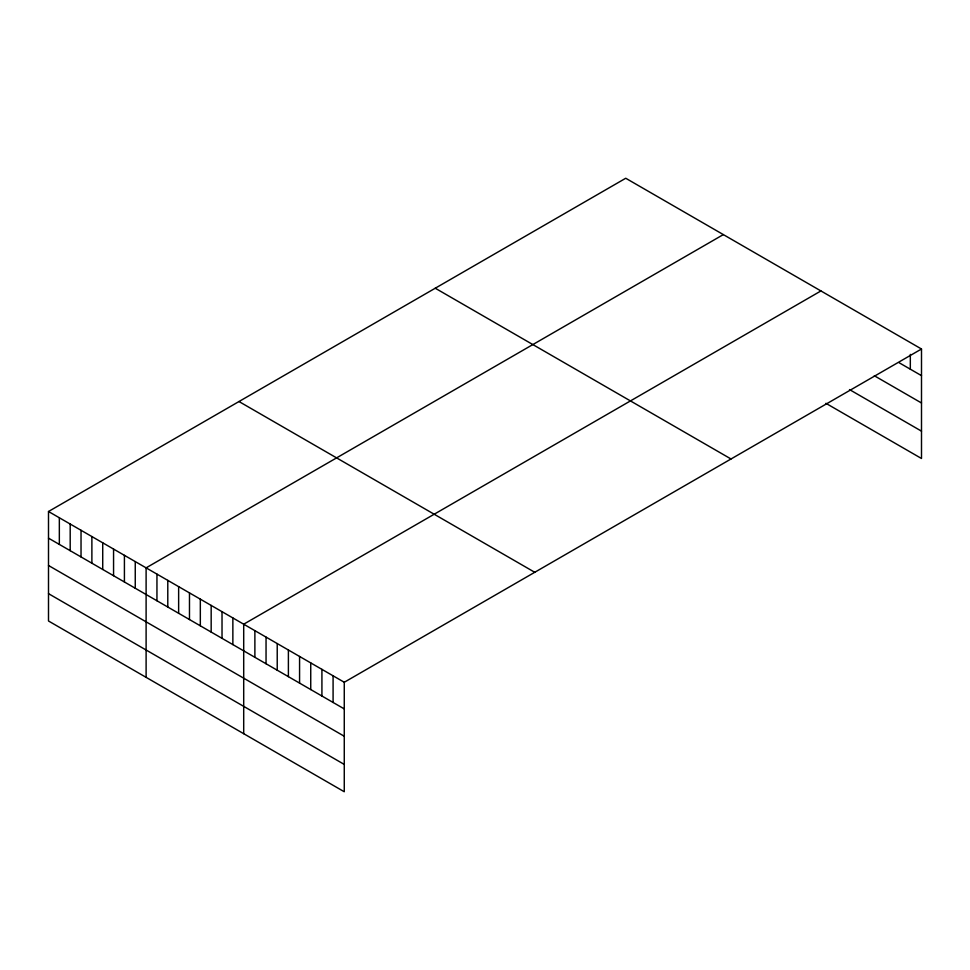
<?xml version="1.0" encoding="UTF-8"?>
<svg xmlns="http://www.w3.org/2000/svg" width="970" height="970" viewBox="0 0 970 970"><rect width="100%" height="100%" fill="white"/><g stroke="black" fill="none" stroke-linecap="round" stroke-linejoin="round"><path stroke-width="1.45" d="M48.5 511.505L344.265 682.262L344.265 791.75L48.5 620.994L48.5 511.505L625.735 178.25L921.5 349.006L921.5 458.495L825.906 403.302M723.341 234.594L146.106 567.862L146.106 677.351M820.935 290.939L243.7 624.207L243.7 733.696M344.265 682.262L921.5 349.006M899.154 362.744L921.5 375.645M874.322 375.742L921.5 402.986M849.49 389.576L921.5 431.153M435.251 288.223L731.016 458.98M238.984 401.531L534.749 572.288M48.5 538.156L344.265 708.912M48.5 565.486L344.265 736.242M48.5 593.652L344.265 764.421M910.321 354.389L910.321 369.194M333.086 675.811L333.086 702.462M321.919 669.361L321.919 696.011M310.739 662.91L310.739 689.561M299.572 656.46L299.572 683.11M288.393 650.009L288.393 676.648M277.226 643.559L277.226 670.197M266.047 637.108L266.047 663.747M254.88 630.658L254.88 657.296M232.861 617.951L232.861 644.589M222.021 611.682L222.021 638.333M211.169 605.425L211.169 632.064M200.329 599.169L200.329 625.808M189.477 592.9L189.477 619.539M178.638 586.644L178.638 613.282M167.786 580.387L167.786 607.026M156.946 574.119L156.946 600.757M135.254 561.594L135.254 588.244M124.415 555.337L124.415 581.976M113.563 549.081L113.563 575.719M102.723 542.812L102.723 569.451M91.883 536.555L91.883 563.194M81.031 530.287L81.031 556.938M70.192 524.03L70.192 550.669M59.34 517.774L59.34 544.412"/></g></svg>
